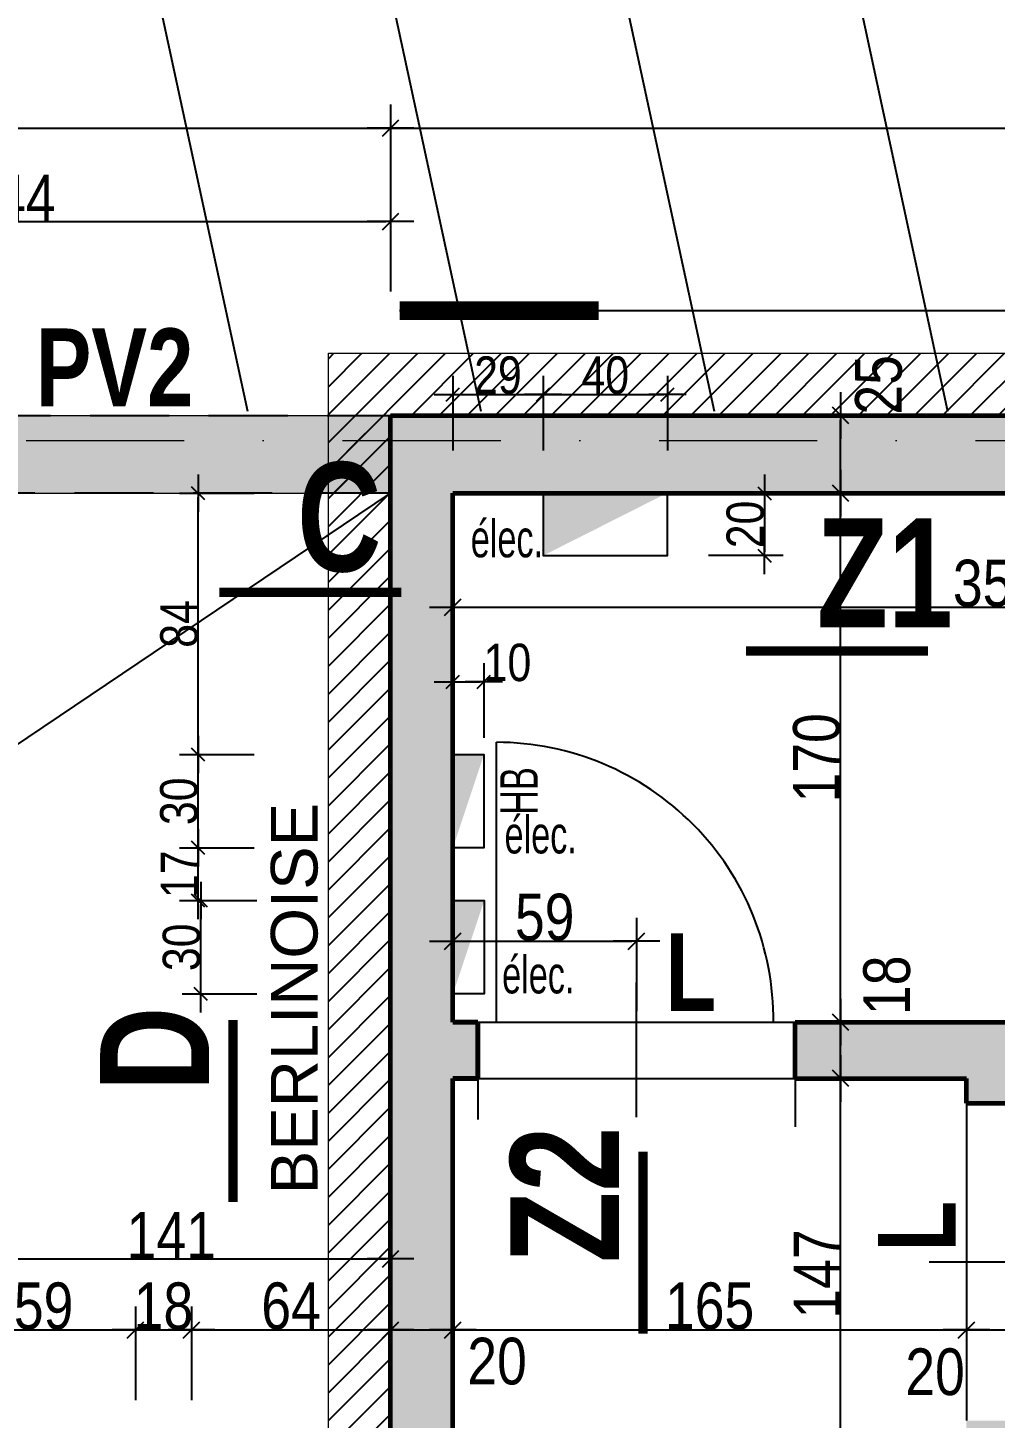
# Model space of a CAD drawing. Header units: millimetres. Extents: x 0 to 26991, y -21919 to -4.
# Drawn here: x 16195.6 to 16506.5, y -18839.2 to -18392.4 of the extents above; entities that cross this region are included whole.
import ezdxf
from ezdxf.enums import TextEntityAlignment as Align

# ---------------------------------------------------------------- set-up
doc = ezdxf.new("R2010")
doc.units = ezdxf.units.MM
doc.linetypes.add('CACHEX2', pattern=[19.05, 12.7, -6.35])
doc.linetypes.add('TIRETPTX2', pattern=[50.8, 25.4, -12.7, 0, -12.7])
for name, color, linetype in [('01_cote_gen', 4, 'Continuous'), ('01_linteaux', 2, 'Continuous'), ('01_murs_sup', 2, 'CACHEX2'), ('01_poch_murs', 253, 'Continuous'), ('01_resv', 32, 'Continuous'), ('01_texte', 230, 'Continuous'), ('AA_COTES', 2, 'Continuous')]:
    doc.layers.add(name, color=color, linetype=linetype)
doc.layers.add('01_murs_coup', color=5, linetype='Continuous', lineweight=60)
doc.layers.add('01_tram_axes', color=2, linetype='TIRETPTX2', lineweight=9)
doc.styles.add('ARIAL NA', font='ARIALN.TTF')
doc.styles.add('impact', font='impact.ttf')
doc.styles.add('MATTE_TXT', font='arial.ttf')
doc.styles.add('STYLE2', font='ARIALN.TTF')
doc.dimstyles.new('JB50', dxfattribs={"dimscale": 0.1, "dimtxt": 150, "dimasz": 15, "dimexe": 0.1, "dimexo": 0.1, "dimgap": 0.09, "dimtad": 1, "dimdec": 1, "dimdsep": 46, "dimtxsty": 'STYLE2', "dimblk1": 'BOND_G', "dimblk2": 'BOND_D', "dimsah": 1, "dimcen": 1.5, "dimdle": 0.01, "dimse1": 1, "dimse2": 1, "dimclrd": 4, "dimclre": 2, "dimclrt": 6, "dimazin": 2, "dimtfac": 2.333333, "dimtdec": 1, "dimtix": 1, "dimtmove": 2, "dimatfit": 3, "dimldrblk": 'BOND_G', "dimfxl": 1, "dimtolj": 1, "dimtzin": 0, "dimarcsym": 0})
doc.dimstyles.new('JB50res', dxfattribs={"dimscale": 0.1, "dimtxt": 120, "dimasz": 12, "dimexe": 0.1, "dimexo": 0.1, "dimgap": 0.09, "dimtad": 1, "dimdec": 1, "dimdsep": 46, "dimtxsty": 'STYLE2', "dimblk1": 'BOND_G', "dimblk2": 'BOND_D', "dimsah": 1, "dimcen": 1.5, "dimdle": 0.01, "dimse1": 1, "dimse2": 1, "dimclrd": 4, "dimclre": 2, "dimclrt": 6, "dimazin": 2, "dimtfac": 2.333333, "dimtdec": 1, "dimtix": 1, "dimtmove": 2, "dimatfit": 3, "dimldrblk": 'BOND_G', "dimfxl": 1, "dimtolj": 1, "dimtzin": 0, "dimarcsym": 0})
pattern_1 = [(45, (-1591.7745, -2590.008), (-4.490128, 4.490128), [])]
pattern_2 = [(135, (-53.299, 4582.9386), (-11.2253202, 9e-16), [7.9375, -7.9375])]

# ---------------------------------------------------------------- blocks, each defined once
blk = doc.blocks.new('BOND_G')
at = {"layer": 'AA_COTES', "color": 0}
for p, q in [((0, -5), (0, 15)), ((5, 0), (-5, 0)), ((1.77, 1.77), (-1.77, -1.77))]:
    blk.add_line(p, q, dxfattribs=at)
blk = doc.blocks.new('BOND_D')
at = {"layer": 'AA_COTES', "color": 0}
for p, q in [((0, 5), (0, -15)), ((5, 0), (-5, 0)), ((-1.77, -1.77), (1.77, 1.77))]:
    blk.add_line(p, q, dxfattribs=at)
blk = doc.blocks.new('*D1491')
at = {"layer": '01_cote_gen', "color": 4, "lineweight": -2, "transparency": 16777216}
for p, q in [((16086.71, -18515.46), (16086.71, -18513.96)), ((16086.71, -18516.96), (16086.71, -18524.96)), ((16086.71, -18526.46), (16086.71, -18527.96))]:
    blk.add_line(p, q, dxfattribs=at)
at = {"layer": 'Defpoints', "color": 0, "transparency": 16777216}
for p in [(16314.26, -18516.96), (16086.71, -18524.96), (16379.13, -18524.96)]:
    blk.add_point(p, dxfattribs=at)
at = {"layer": '01_cote_gen', "color": 4, "lineweight": -2, "transparency": 16777216, "xscale": 1.5, "yscale": 1.5, "zscale": 1.5}
for name, p, rotation in [('BOND_G', (16086.71, -18516.96), 270), ('BOND_D', (16086.71, -18524.96), 90)]:
    blk.add_blockref(name, p, dxfattribs=dict(at, rotation=rotation))
at = {"layer": '01_cote_gen', "color": 6, "transparency": 16777216, "insert": (16079.04, -18520.96), "char_height": 15, "attachment_point": 5, "rotation": 90, "style": 'STYLE2'}
blk.add_mtext('\\A1;8', dxfattribs=at)
blk = doc.blocks.new('*D1615')
at = {"layer": '01_cote_gen', "color": 4, "lineweight": -2, "transparency": 16777216}
blk.add_line((15942.96, -20173.46), (15942.96, -18518.46), dxfattribs=at)
at = {"layer": 'Defpoints', "color": 0, "transparency": 16777216}
for p in [(15942.96, -18516.96), (16474.04, -18516.96), (16371.83, -20174.96)]:
    blk.add_point(p, dxfattribs=at)
at = {"layer": '01_cote_gen', "color": 4, "lineweight": -2, "transparency": 16777216, "xscale": 1.5, "yscale": 1.5, "zscale": 1.5}
for name, p, rotation in [('BOND_D', (15942.96, -18516.96), 90), ('BOND_G', (15942.96, -20174.96), 270)]:
    blk.add_blockref(name, p, dxfattribs=dict(at, rotation=rotation))
at = {"layer": '01_cote_gen', "color": 6, "transparency": 16777216, "insert": (15935.29, -19345.96), "char_height": 15, "attachment_point": 5, "rotation": 90, "style": 'STYLE2'}
blk.add_mtext('\\A1;1658', dxfattribs=at)
blk = doc.blocks.new('*D1616')
at = {"layer": '01_cote_gen', "color": 4, "lineweight": -2, "transparency": 16777216}
blk.add_line((16333.72, -18685.89), (16389.72, -18685.89), dxfattribs=at)
at = {"layer": 'Defpoints', "color": 0, "transparency": 16777216}
for p in [(16391.22, -18685.89), (16332.22, -18693.79), (16391.22, -18699.12)]:
    blk.add_point(p, dxfattribs=at)
at = {"layer": '01_cote_gen', "color": 4, "lineweight": -2, "transparency": 16777216, "xscale": 1.5, "yscale": 1.5, "zscale": 1.5, "rotation": 180}
blk.add_blockref('BOND_G', (16332.22, -18685.89), dxfattribs=at)
at = {"layer": '01_cote_gen', "color": 4, "lineweight": -2, "transparency": 16777216, "xscale": 1.5, "yscale": 1.5, "zscale": 1.5}
blk.add_blockref('BOND_D', (16391.22, -18685.89), dxfattribs=at)
at = {"layer": '01_cote_gen', "color": 6, "transparency": 16777216, "insert": (16361.72, -18678.22), "char_height": 15, "attachment_point": 5, "style": 'STYLE2'}
blk.add_mtext('\\A1;59', dxfattribs=at)
blk = doc.blocks.new('*D1506')
at = {"layer": '01_cote_gen', "color": 4, "lineweight": -2, "transparency": 16777216}
blk.add_line((16333.72, -18810.83), (16495.73, -18810.83), dxfattribs=at)
at = {"layer": 'Defpoints', "color": 0, "transparency": 16777216}
for p in [(16332.22, -18811.67), (16497.23, -18810.83), (16497.23, -18811.67)]:
    blk.add_point(p, dxfattribs=at)
at = {"layer": '01_cote_gen', "color": 4, "lineweight": -2, "transparency": 16777216, "xscale": 1.5, "yscale": 1.5, "zscale": 1.5, "rotation": 180}
blk.add_blockref('BOND_G', (16332.22, -18810.83), dxfattribs=at)
at = {"layer": '01_cote_gen', "color": 4, "lineweight": -2, "transparency": 16777216, "xscale": 1.5, "yscale": 1.5, "zscale": 1.5}
blk.add_blockref('BOND_D', (16497.23, -18810.83), dxfattribs=at)
at = {"layer": '01_cote_gen', "color": 6, "transparency": 16777216, "insert": (16414.72, -18803.17), "char_height": 15, "attachment_point": 5, "style": 'STYLE2'}
blk.add_mtext('\\A1;165', dxfattribs=at)
blk = doc.blocks.new('*D1507')
at = {"layer": '01_cote_gen', "color": 4, "lineweight": -2, "transparency": 16777216}
blk.add_line((16498.73, -18810.83), (16515.73, -18810.83), dxfattribs=at)
at = {"layer": 'Defpoints', "color": 0, "transparency": 16777216}
for p in [(16517.23, -18810.83), (16497.23, -18833.33), (16517.23, -18833.33)]:
    blk.add_point(p, dxfattribs=at)
at = {"layer": '01_cote_gen', "color": 4, "lineweight": -2, "transparency": 16777216, "xscale": 1.5, "yscale": 1.5, "zscale": 1.5, "rotation": 180}
blk.add_blockref('BOND_G', (16497.23, -18810.83), dxfattribs=at)
at = {"layer": '01_cote_gen', "color": 4, "lineweight": -2, "transparency": 16777216, "xscale": 1.5, "yscale": 1.5, "zscale": 1.5}
blk.add_blockref('BOND_D', (16517.23, -18810.83), dxfattribs=at)
at = {"layer": '01_cote_gen', "color": 6, "transparency": 16777216, "insert": (16487.15, -18824.36), "char_height": 15, "attachment_point": 5, "style": 'STYLE2'}
blk.add_mtext('\\A1;20', dxfattribs=at)
blk = doc.blocks.new('*D1512')
at = {"layer": '01_cote_gen', "color": 4, "lineweight": -2, "transparency": 16777216}
blk.add_line((16313.72, -18424.56), (17703.7, -18424.56), dxfattribs=at)
at = {"layer": 'Defpoints', "color": 0, "transparency": 16777216}
for p in [(17705.2, -18424.56), (17705.2, -18467.56), (16312.22, -18477.13)]:
    blk.add_point(p, dxfattribs=at)
at = {"layer": '01_cote_gen', "color": 4, "lineweight": -2, "transparency": 16777216, "xscale": 1.5, "yscale": 1.5, "zscale": 1.5, "rotation": 180}
blk.add_blockref('BOND_G', (16312.22, -18424.56), dxfattribs=at)
at = {"layer": '01_cote_gen', "color": 4, "lineweight": -2, "transparency": 16777216, "xscale": 1.5, "yscale": 1.5, "zscale": 1.5}
blk.add_blockref('BOND_D', (17705.2, -18424.56), dxfattribs=at)
at = {"layer": '01_cote_gen', "color": 6, "transparency": 16777216, "insert": (17008.71, -18416.9), "char_height": 15, "attachment_point": 5, "style": 'STYLE2'}
blk.add_mtext('\\A1;1393', dxfattribs=at)
blk = doc.blocks.new('*D1620')
at = {"layer": '01_cote_gen', "color": 4, "lineweight": -2, "transparency": 16777216}
blk.add_line((16333.72, -18578.57), (16680.72, -18578.57), dxfattribs=at)
at = {"layer": 'Defpoints', "color": 0, "transparency": 16777216}
for p in [(16682.22, -18578.57), (16332.22, -18586.07), (16682.22, -18586.07)]:
    blk.add_point(p, dxfattribs=at)
at = {"layer": '01_cote_gen', "color": 4, "lineweight": -2, "transparency": 16777216, "xscale": 1.5, "yscale": 1.5, "zscale": 1.5, "rotation": 180}
blk.add_blockref('BOND_G', (16332.22, -18578.57), dxfattribs=at)
at = {"layer": '01_cote_gen', "color": 4, "lineweight": -2, "transparency": 16777216, "xscale": 1.5, "yscale": 1.5, "zscale": 1.5}
blk.add_blockref('BOND_D', (16682.22, -18578.57), dxfattribs=at)
at = {"layer": '01_cote_gen', "color": 6, "transparency": 16777216, "insert": (16507.22, -18570.9), "char_height": 15, "attachment_point": 5, "style": 'STYLE2'}
blk.add_mtext('\\A1;350', dxfattribs=at)
blk = doc.blocks.new('*D1540')
at = {"layer": '01_cote_gen', "color": 4, "lineweight": -2, "transparency": 16777216}
blk.add_line((16456.81, -18540.46), (16456.81, -18518.46), dxfattribs=at)
at = {"layer": 'Defpoints', "color": 0, "transparency": 16777216}
for p in [(16456.81, -18516.96), (16475.37, -18516.96), (16475.37, -18541.96)]:
    blk.add_point(p, dxfattribs=at)
at = {"layer": '01_cote_gen', "color": 4, "lineweight": -2, "transparency": 16777216, "xscale": 1.5, "yscale": 1.5, "zscale": 1.5}
for name, p, rotation in [('BOND_D', (16456.81, -18516.96), 90), ('BOND_G', (16456.81, -18541.96), 270)]:
    blk.add_blockref(name, p, dxfattribs=dict(at, rotation=rotation))
at = {"layer": '01_cote_gen', "color": 6, "transparency": 16777216, "insert": (16469.07, -18507.1), "char_height": 15, "attachment_point": 5, "rotation": 90, "style": 'STYLE2'}
blk.add_mtext('\\A1;25', dxfattribs=at)
blk = doc.blocks.new('*D1541')
at = {"layer": '01_cote_gen', "color": 4, "lineweight": -2, "transparency": 16777216}
blk.add_line((16456.81, -18875.42), (16456.81, -18731.46), dxfattribs=at)
at = {"layer": 'Defpoints', "color": 0, "transparency": 16777216}
for p in [(16456.81, -18729.96), (16480.78, -18729.96), (16497.23, -18876.92)]:
    blk.add_point(p, dxfattribs=at)
at = {"layer": '01_cote_gen', "color": 4, "lineweight": -2, "transparency": 16777216, "xscale": 1.5, "yscale": 1.5, "zscale": 1.5}
for name, p, rotation in [('BOND_D', (16456.81, -18729.96), 90), ('BOND_G', (16456.81, -18876.92), 270)]:
    blk.add_blockref(name, p, dxfattribs=dict(at, rotation=rotation))
at = {"layer": '01_cote_gen', "color": 6, "transparency": 16777216, "insert": (16449.27, -18792.85), "char_height": 15, "attachment_point": 5, "rotation": 90, "style": 'STYLE2'}
blk.add_mtext('\\A1;147', dxfattribs=at)
blk = doc.blocks.new('*D1542')
at = {"layer": '01_cote_gen', "color": 4, "lineweight": -2, "transparency": 16777216}
blk.add_line((16456.81, -18728.46), (16456.81, -18713.46), dxfattribs=at)
at = {"layer": 'Defpoints', "color": 0, "transparency": 16777216}
for p in [(16456.81, -18711.96), (16469.72, -18711.96), (16469.72, -18729.96)]:
    blk.add_point(p, dxfattribs=at)
at = {"layer": '01_cote_gen', "color": 4, "lineweight": -2, "transparency": 16777216, "xscale": 1.5, "yscale": 1.5, "zscale": 1.5}
for name, p, rotation in [('BOND_D', (16456.81, -18711.96), 90), ('BOND_G', (16456.81, -18729.96), 270)]:
    blk.add_blockref(name, p, dxfattribs=dict(at, rotation=rotation))
at = {"layer": '01_cote_gen', "color": 6, "transparency": 16777216, "insert": (16471.7, -18700.05), "char_height": 15, "attachment_point": 5, "rotation": 90, "style": 'STYLE2'}
blk.add_mtext('\\A1;18', dxfattribs=at)
blk = doc.blocks.new('*D1476')
at = {"layer": '01_cote_gen', "color": 4, "lineweight": -2, "transparency": 16777216}
blk.add_line((16456.81, -18710.46), (16456.81, -18543.46), dxfattribs=at)
at = {"layer": 'Defpoints', "color": 0, "transparency": 16777216}
for p in [(16456.81, -18541.96), (16463.27, -18541.96), (16463.27, -18711.96)]:
    blk.add_point(p, dxfattribs=at)
at = {"layer": '01_cote_gen', "color": 4, "lineweight": -2, "transparency": 16777216, "xscale": 1.5, "yscale": 1.5, "zscale": 1.5}
for name, p, rotation in [('BOND_D', (16456.81, -18541.96), 90), ('BOND_G', (16456.81, -18711.96), 270)]:
    blk.add_blockref(name, p, dxfattribs=dict(at, rotation=rotation))
at = {"layer": '01_cote_gen', "color": 6, "transparency": 16777216, "insert": (16449.14, -18626.96), "char_height": 15, "attachment_point": 5, "rotation": 90, "style": 'STYLE2'}
blk.add_mtext('\\A1;170', dxfattribs=at)
blk = doc.blocks.new('*D1603')
at = {"layer": '01_cote_gen', "color": 4, "lineweight": -2, "transparency": 16777216}
blk.add_line((16333.42, -18510.17), (16360.01, -18510.17), dxfattribs=at)
at = {"layer": 'Defpoints', "color": 0, "transparency": 16777216}
for p in [(16361.21, -18510.17), (16332.22, -18555.46), (16361.21, -18565.14)]:
    blk.add_point(p, dxfattribs=at)
at = {"layer": '01_cote_gen', "color": 4, "lineweight": -2, "transparency": 16777216, "xscale": 1.2, "yscale": 1.2, "zscale": 1.2, "rotation": 180}
blk.add_blockref('BOND_G', (16332.22, -18510.17), dxfattribs=at)
at = {"layer": '01_cote_gen', "color": 4, "lineweight": -2, "transparency": 16777216, "xscale": 1.2, "yscale": 1.2, "zscale": 1.2}
blk.add_blockref('BOND_D', (16361.21, -18510.17), dxfattribs=at)
at = {"layer": '01_cote_gen', "color": 6, "transparency": 16777216, "insert": (16346.71, -18504.04), "char_height": 12, "attachment_point": 5, "style": 'STYLE2'}
blk.add_mtext('\\A1;29', dxfattribs=at)
blk = doc.blocks.new('*D1604')
at = {"layer": '01_cote_gen', "color": 4, "lineweight": -2, "transparency": 16777216}
blk.add_line((16362.41, -18510.17), (16399.98, -18510.17), dxfattribs=at)
at = {"layer": 'Defpoints', "color": 0, "transparency": 16777216}
for p in [(16401.18, -18510.17), (16361.21, -18516.17), (16401.18, -18571.16)]:
    blk.add_point(p, dxfattribs=at)
at = {"layer": '01_cote_gen', "color": 4, "lineweight": -2, "transparency": 16777216, "xscale": 1.2, "yscale": 1.2, "zscale": 1.2, "rotation": 180}
blk.add_blockref('BOND_G', (16361.21, -18510.17), dxfattribs=at)
at = {"layer": '01_cote_gen', "color": 4, "lineweight": -2, "transparency": 16777216, "xscale": 1.2, "yscale": 1.2, "zscale": 1.2}
blk.add_blockref('BOND_D', (16401.18, -18510.17), dxfattribs=at)
at = {"layer": '01_cote_gen', "color": 6, "transparency": 16777216, "insert": (16381.19, -18504.04), "char_height": 12, "attachment_point": 5, "style": 'STYLE2'}
blk.add_mtext('\\A1;40', dxfattribs=at)
blk = doc.blocks.new('*D1605')
at = {"layer": '01_cote_gen', "color": 4, "lineweight": -2, "transparency": 16777216}
blk.add_line((16432.37, -18543.16), (16432.37, -18560.78), dxfattribs=at)
at = {"layer": 'Defpoints', "color": 0, "transparency": 16777216}
for p in [(16408.19, -18541.96), (16401.18, -18561.98), (16432.37, -18561.98)]:
    blk.add_point(p, dxfattribs=at)
at = {"layer": '01_cote_gen', "color": 4, "lineweight": -2, "transparency": 16777216, "xscale": 1.2, "yscale": 1.2, "zscale": 1.2}
for name, p, rotation in [('BOND_G', (16432.37, -18541.96), 90), ('BOND_D', (16432.37, -18561.98), 270)]:
    blk.add_blockref(name, p, dxfattribs=dict(at, rotation=rotation))
at = {"layer": '01_cote_gen', "color": 6, "transparency": 16777216, "insert": (16426.23, -18551.97), "char_height": 12, "attachment_point": 5, "rotation": 90, "style": 'STYLE2'}
blk.add_mtext('\\A1;20', dxfattribs=at)
blk = doc.blocks.new('*D1606')
at = {"layer": '01_cote_gen', "color": 4, "lineweight": -2, "transparency": 16777216}
blk.add_line((16251.21, -18701.65), (16251.21, -18674.06), dxfattribs=at)
at = {"layer": 'Defpoints', "color": 0, "transparency": 16777216}
for p in [(16251.21, -18672.86), (16342.29, -18672.86), (16342.29, -18702.85)]:
    blk.add_point(p, dxfattribs=at)
at = {"layer": '01_cote_gen', "color": 4, "lineweight": -2, "transparency": 16777216, "xscale": 1.2, "yscale": 1.2, "zscale": 1.2}
for name, p, rotation in [('BOND_D', (16251.21, -18672.86), 90), ('BOND_G', (16251.21, -18702.85), 270)]:
    blk.add_blockref(name, p, dxfattribs=dict(at, rotation=rotation))
at = {"layer": '01_cote_gen', "color": 6, "transparency": 16777216, "insert": (16245.07, -18687.85), "char_height": 12, "attachment_point": 5, "rotation": 90, "style": 'STYLE2'}
blk.add_mtext('\\A1;30', dxfattribs=at)
blk = doc.blocks.new('*D1607')
at = {"layer": '01_cote_gen', "color": 4, "lineweight": -2, "transparency": 16777216}
blk.add_line((16250.41, -18671.66), (16250.41, -18657.11), dxfattribs=at)
at = {"layer": 'Defpoints', "color": 0, "transparency": 16777216}
for p in [(16250.41, -18655.91), (16342.19, -18655.91), (16268.41, -18672.86)]:
    blk.add_point(p, dxfattribs=at)
at = {"layer": '01_cote_gen', "color": 4, "lineweight": -2, "transparency": 16777216, "xscale": 1.2, "yscale": 1.2, "zscale": 1.2}
for name, p, rotation in [('BOND_D', (16250.41, -18655.91), 90), ('BOND_G', (16250.41, -18672.86), 270)]:
    blk.add_blockref(name, p, dxfattribs=dict(at, rotation=rotation))
at = {"layer": '01_cote_gen', "color": 6, "transparency": 16777216, "insert": (16244.38, -18664.39), "char_height": 12, "attachment_point": 5, "rotation": 90, "style": 'STYLE2'}
blk.add_mtext('\\A1;17', dxfattribs=at)
blk = doc.blocks.new('*D1608')
at = {"layer": '01_cote_gen', "color": 4, "lineweight": -2, "transparency": 16777216}
blk.add_line((16250.36, -18654.71), (16250.36, -18627.13), dxfattribs=at)
at = {"layer": 'Defpoints', "color": 0, "transparency": 16777216}
for p in [(16250.36, -18625.93), (16337.26, -18625.93), (16337.21, -18655.91)]:
    blk.add_point(p, dxfattribs=at)
at = {"layer": '01_cote_gen', "color": 4, "lineweight": -2, "transparency": 16777216, "xscale": 1.2, "yscale": 1.2, "zscale": 1.2}
for name, p, rotation in [('BOND_D', (16250.36, -18625.93), 90), ('BOND_G', (16250.36, -18655.91), 270)]:
    blk.add_blockref(name, p, dxfattribs=dict(at, rotation=rotation))
at = {"layer": '01_cote_gen', "color": 6, "transparency": 16777216, "insert": (16244.23, -18640.92), "char_height": 12, "attachment_point": 5, "rotation": 90, "style": 'STYLE2'}
blk.add_mtext('\\A1;30', dxfattribs=at)
blk = doc.blocks.new('*D1609')
at = {"layer": '01_cote_gen', "color": 4, "lineweight": -2, "transparency": 16777216}
blk.add_line((16250.41, -18624.73), (16250.41, -18543.16), dxfattribs=at)
at = {"layer": 'Defpoints', "color": 0, "transparency": 16777216}
for p in [(16250.41, -18541.96), (16331.43, -18541.96), (16337.26, -18625.93)]:
    blk.add_point(p, dxfattribs=at)
at = {"layer": '01_cote_gen', "color": 4, "lineweight": -2, "transparency": 16777216, "xscale": 1.2, "yscale": 1.2, "zscale": 1.2}
for name, p, rotation in [('BOND_D', (16250.41, -18541.96), 90), ('BOND_G', (16250.41, -18625.93), 270)]:
    blk.add_blockref(name, p, dxfattribs=dict(at, rotation=rotation))
at = {"layer": '01_cote_gen', "color": 6, "transparency": 16777216, "insert": (16244.28, -18583.94), "char_height": 12, "attachment_point": 5, "rotation": 90, "style": 'STYLE2'}
blk.add_mtext('\\A1;84', dxfattribs=at)
blk = doc.blocks.new('*D1813')
at = {"layer": '01_cote_gen', "color": 4, "lineweight": -2, "ltscale": 3, "transparency": 16777216}
blk.add_line((16172.72, -18787.94), (16310.72, -18787.94), dxfattribs=at)
at = {"layer": 'Defpoints', "color": 0, "ltscale": 3, "transparency": 16777216}
for p in [(16312.22, -18787.94), (16171.22, -18810.44), (16312.22, -18810.41)]:
    blk.add_point(p, dxfattribs=at)
at = {"layer": '01_cote_gen', "color": 4, "lineweight": -2, "ltscale": 3, "transparency": 16777216, "xscale": 1.5, "yscale": 1.5, "zscale": 1.5, "rotation": 180}
blk.add_blockref('BOND_G', (16171.22, -18787.94), dxfattribs=at)
at = {"layer": '01_cote_gen', "color": 4, "lineweight": -2, "ltscale": 3, "transparency": 16777216, "xscale": 1.5, "yscale": 1.5, "zscale": 1.5}
blk.add_blockref('BOND_D', (16312.22, -18787.94), dxfattribs=at)
at = {"layer": '01_cote_gen', "color": 6, "ltscale": 3, "transparency": 16777216, "insert": (16241.72, -18780.4), "char_height": 15, "attachment_point": 5, "style": 'STYLE2'}
blk.add_mtext('\\A1;141', dxfattribs=at)
blk = doc.blocks.new('*D1814')
at = {"layer": '01_cote_gen', "color": 4, "lineweight": -2, "transparency": 16777216}
blk.add_line((16029.71, -18424.56), (16310.72, -18424.56), dxfattribs=at)
at = {"layer": 'Defpoints', "color": 0, "transparency": 16777216}
for p in [(16028.21, -18418.89), (16312.22, -18424.56), (16312.22, -18432.06)]:
    blk.add_point(p, dxfattribs=at)
at = {"layer": '01_cote_gen', "color": 4, "lineweight": -2, "transparency": 16777216, "xscale": 1.5, "yscale": 1.5, "zscale": 1.5, "rotation": 180}
blk.add_blockref('BOND_G', (16028.21, -18424.56), dxfattribs=at)
at = {"layer": '01_cote_gen', "color": 4, "lineweight": -2, "transparency": 16777216, "xscale": 1.5, "yscale": 1.5, "zscale": 1.5}
blk.add_blockref('BOND_D', (16312.22, -18424.56), dxfattribs=at)
at = {"layer": '01_cote_gen', "color": 6, "transparency": 16777216, "insert": (16170.21, -18416.9), "char_height": 15, "attachment_point": 5, "style": 'STYLE2'}
blk.add_mtext('\\A1;284', dxfattribs=at)
blk = doc.blocks.new('*D3072')
at = {"layer": '01_cote_gen', "color": 4, "lineweight": -2, "ltscale": 0.1, "transparency": 16777216}
blk.add_line((16172.72, -18810.83), (16228.72, -18810.83), dxfattribs=at)
at = {"layer": 'Defpoints', "color": 0, "ltscale": 0.1, "transparency": 16777216}
for p in [(16230.22, -18810.83), (16171.22, -18844.03), (16230.22, -18894.03)]:
    blk.add_point(p, dxfattribs=at)
at = {"layer": '01_cote_gen', "color": 4, "lineweight": -2, "ltscale": 0.1, "transparency": 16777216, "xscale": 1.5, "yscale": 1.5, "zscale": 1.5, "rotation": 180}
blk.add_blockref('BOND_G', (16171.22, -18810.83), dxfattribs=at)
at = {"layer": '01_cote_gen', "color": 4, "lineweight": -2, "ltscale": 0.1, "transparency": 16777216, "xscale": 1.5, "yscale": 1.5, "zscale": 1.5}
blk.add_blockref('BOND_D', (16230.22, -18810.83), dxfattribs=at)
at = {"layer": '01_cote_gen', "color": 6, "ltscale": 0.1, "transparency": 16777216, "insert": (16200.72, -18803.17), "char_height": 15, "attachment_point": 5, "style": 'STYLE2'}
blk.add_mtext('\\A1;59', dxfattribs=at)
blk = doc.blocks.new('*D3073')
at = {"layer": '01_cote_gen', "color": 4, "lineweight": -2, "ltscale": 0.1, "transparency": 16777216}
blk.add_line((16231.72, -18810.83), (16246.72, -18810.83), dxfattribs=at)
at = {"layer": 'Defpoints', "color": 0, "ltscale": 0.1, "transparency": 16777216}
for p in [(16248.22, -18810.83), (16230.22, -18894.03), (16248.22, -18894.03)]:
    blk.add_point(p, dxfattribs=at)
at = {"layer": '01_cote_gen', "color": 4, "lineweight": -2, "ltscale": 0.1, "transparency": 16777216, "xscale": 1.5, "yscale": 1.5, "zscale": 1.5, "rotation": 180}
blk.add_blockref('BOND_G', (16230.22, -18810.83), dxfattribs=at)
at = {"layer": '01_cote_gen', "color": 4, "lineweight": -2, "ltscale": 0.1, "transparency": 16777216, "xscale": 1.5, "yscale": 1.5, "zscale": 1.5}
blk.add_blockref('BOND_D', (16248.22, -18810.83), dxfattribs=at)
at = {"layer": '01_cote_gen', "color": 6, "ltscale": 0.1, "transparency": 16777216, "insert": (16239.22, -18803.17), "char_height": 15, "attachment_point": 5, "style": 'STYLE2'}
blk.add_mtext('\\A1;18', dxfattribs=at)
blk = doc.blocks.new('*D3074')
at = {"layer": '01_cote_gen', "color": 4, "lineweight": -2, "ltscale": 0.1, "transparency": 16777216}
blk.add_line((16249.72, -18810.83), (16310.72, -18810.83), dxfattribs=at)
at = {"layer": 'Defpoints', "color": 0, "ltscale": 0.1, "transparency": 16777216}
for p in [(16312.22, -18810.83), (16248.22, -18825.35), (16312.22, -18825.35)]:
    blk.add_point(p, dxfattribs=at)
at = {"layer": '01_cote_gen', "color": 4, "lineweight": -2, "ltscale": 0.1, "transparency": 16777216, "xscale": 1.5, "yscale": 1.5, "zscale": 1.5, "rotation": 180}
blk.add_blockref('BOND_G', (16248.22, -18810.83), dxfattribs=at)
at = {"layer": '01_cote_gen', "color": 4, "lineweight": -2, "ltscale": 0.1, "transparency": 16777216, "xscale": 1.5, "yscale": 1.5, "zscale": 1.5}
blk.add_blockref('BOND_D', (16312.22, -18810.83), dxfattribs=at)
at = {"layer": '01_cote_gen', "color": 6, "ltscale": 0.1, "transparency": 16777216, "insert": (16280.22, -18803.17), "char_height": 15, "attachment_point": 5, "style": 'STYLE2'}
blk.add_mtext('\\A1;64', dxfattribs=at)
blk = doc.blocks.new('*D3075')
at = {"layer": '01_cote_gen', "color": 4, "lineweight": -2, "ltscale": 0.1, "transparency": 16777216}
blk.add_line((16313.72, -18810.83), (16330.72, -18810.83), dxfattribs=at)
at = {"layer": 'Defpoints', "color": 0, "ltscale": 0.1, "transparency": 16777216}
for p in [(16332.22, -18810.83), (16312.22, -18827.14), (16332.22, -18827.14)]:
    blk.add_point(p, dxfattribs=at)
at = {"layer": '01_cote_gen', "color": 4, "lineweight": -2, "ltscale": 0.1, "transparency": 16777216, "xscale": 1.5, "yscale": 1.5, "zscale": 1.5, "rotation": 180}
blk.add_blockref('BOND_G', (16312.22, -18810.83), dxfattribs=at)
at = {"layer": '01_cote_gen', "color": 4, "lineweight": -2, "ltscale": 0.1, "transparency": 16777216, "xscale": 1.5, "yscale": 1.5, "zscale": 1.5}
blk.add_blockref('BOND_D', (16332.22, -18810.83), dxfattribs=at)
at = {"layer": '01_cote_gen', "color": 6, "ltscale": 0.1, "transparency": 16777216, "insert": (16346.42, -18820.93), "char_height": 15, "attachment_point": 5, "style": 'STYLE2'}
blk.add_mtext('\\A1;20', dxfattribs=at)
blk = doc.blocks.new('*D3123')
at = {"layer": '01_cote_gen', "color": 4, "lineweight": -2, "transparency": 16777216}
blk.add_line((16333.42, -18602.51), (16340.99, -18602.51), dxfattribs=at)
at = {"layer": 'Defpoints', "color": 0, "transparency": 16777216}
for p in [(16342.19, -18602.51), (16332.22, -18626.96), (16342.19, -18626.96)]:
    blk.add_point(p, dxfattribs=at)
at = {"layer": '01_cote_gen', "color": 4, "lineweight": -2, "transparency": 16777216, "xscale": 1.2, "yscale": 1.2, "zscale": 1.2, "rotation": 180}
blk.add_blockref('BOND_G', (16332.22, -18602.51), dxfattribs=at)
at = {"layer": '01_cote_gen', "color": 4, "lineweight": -2, "transparency": 16777216, "xscale": 1.2, "yscale": 1.2, "zscale": 1.2}
blk.add_blockref('BOND_D', (16342.19, -18602.51), dxfattribs=at)
at = {"layer": '01_cote_gen', "color": 6, "transparency": 16777216, "insert": (16349.77, -18596.38), "char_height": 12, "attachment_point": 5, "style": 'STYLE2'}
blk.add_mtext('\\A1;10', dxfattribs=at)
blk = doc.blocks.new('*D3138')
at = {"layer": '01_cote_gen', "color": 4, "lineweight": -2, "transparency": 16777216}
blk.add_line((16069.71, -18454.63), (16310.72, -18454.63), dxfattribs=at)
at = {"layer": 'Defpoints', "color": 0, "transparency": 16777216}
for p in [(16312.22, -18454.63), (16068.21, -18467.49), (16312.22, -18524.96)]:
    blk.add_point(p, dxfattribs=at)
at = {"layer": '01_cote_gen', "color": 4, "lineweight": -2, "transparency": 16777216, "xscale": 1.5, "yscale": 1.5, "zscale": 1.5, "rotation": 180}
blk.add_blockref('BOND_G', (16068.21, -18454.63), dxfattribs=at)
at = {"layer": '01_cote_gen', "color": 4, "lineweight": -2, "transparency": 16777216, "xscale": 1.5, "yscale": 1.5, "zscale": 1.5}
blk.add_blockref('BOND_D', (16312.22, -18454.63), dxfattribs=at)
at = {"layer": '01_cote_gen', "color": 6, "transparency": 16777216, "insert": (16190.21, -18447.09), "char_height": 15, "attachment_point": 5, "style": 'STYLE2'}
blk.add_mtext('\\A1;244', dxfattribs=at)

msp = doc.modelspace()

# ---------------------------------------------------------------- hatches: boundary and pattern name
at = {"layer": '01_murs_sup'}
h = msp.add_hatch(dxfattribs=at)
h.set_pattern_fill('DASH', color=256, scale=2.5, angle=135)
h.set_pattern_definition(pattern_2)
h.paths.add_polyline_path([(16702.22, -17921.97), (16121.62, -17921.97, 0.308656), (14990.88, -18752.71), (14784.2, -19435.8, 0.881593), (16413.22, -20219.3), (16413.22, -20305), (16517.22, -20305), (16517.22, -20174.96), (17705.22, -20174.96), (17705.22, -19646.96), (17685.22, -19646.96), (17685.22, -20149.96), (17128.22, -20149.96), (17128.22, -19646.96), (17108.22, -19646.96), (17108.22, -20149.96), (16517.22, -20149.96), (16517.22, -19646.98), (16497.22, -19646.98), (16497.22, -20149.96), (16413.22, -20149.96), (16413.22, -20181.42, -0.897731), (14803.26, -19441.87), (15009.9, -18758.93, -0.308479), (16121.97, -17941.97), (16702.22, -17941.97)])
h.paths.add_polyline_path([(16497.22, -20175), (16497.22, -20285), (16433.22, -20285), (16433.22, -20175)], flags=16)
h = msp.add_hatch(dxfattribs=at)
h.set_pattern_fill('DASH', color=256, scale=2.5, angle=135)
h.set_pattern_definition(pattern_2)
h.paths.add_polyline_path([(18906.12, -18516.96), (17707.22, -18516.96), (17707.22, -19046.96), (17727.22, -19046.96), (17727.22, -18541.96), (18284.22, -18541.96), (18284.22, -19046.96), (18304.22, -19046.96), (18304.22, -18541.96), (18564.22, -18541.96), (18564.22, -19046.96), (18584.22, -19046.96), (18584.22, -18541.96), (18906.12, -18541.96)])
h.paths.add_polyline_path([(19130.22, -18516.96), (18996.12, -18516.96), (18996.12, -18541.96), (19110.22, -18541.96), (19110.22, -20149.96), (18849.22, -20149.96), (18849.22, -19596.96), (18687.42, -19596.96), (18687.42, -19616.96), (18692.22, -19616.96), (18692.22, -20149.96), (18685.22, -20149.96), (18685.22, -20174.96), (18693.22, -20174.96), (18693.22, -20308.94), (18709.22, -20308.94), (18709.22, -20174.96), (18720.22, -20174.96), (18720.22, -20149.96), (18709.22, -20149.96), (18709.22, -19616.96), (18830.22, -19616.96), (18830.22, -20149.96), (18826.91, -20149.96), (18826.91, -20174.96), (18829.22, -20174.96), (18829.22, -20308.94), (18845.22, -20308.94), (18845.22, -20174.96), (19130.22, -20174.96)])
h.paths.add_polyline_path([(18572.22, -19616.96), (18584.22, -19616.96), (18584.22, -19596.96), (18554.22, -19596.96), (18554.22, -20149.96), (18304.22, -20149.96), (18304.22, -19646.96), (18284.22, -19646.96), (18284.22, -20149.96), (17727.22, -20149.96), (17727.22, -19646.96), (17707.22, -19646.96), (17707.22, -20174.96), (18577.22, -20174.96), (18577.22, -20149.96), (18572.22, -20149.96)])
h.paths.add_polyline_path([(17705.22, -18516.96), (16025.15, -18516.96), (15671.42, -18827.7), (15652.33, -18816.44), (15626.93, -18859.51), (15670, -18884.91), (15695.4, -18841.84), (15689.55, -18838.39), (16026.78, -18541.96), (16312.22, -18541.96), (16312.22, -19095.92), (16572.22, -19095.92), (16572.22, -19077.92), (16517.22, -19077.92), (16517.23, -18839.96), (16497.23, -18839.96), (16497.22, -19077.92), (16332.22, -19077.92), (16332.22, -18729.96), (16340.22, -18729.96), (16340.22, -18711.96), (16332.22, -18711.96), (16332.22, -18541.96), (16682.22, -18541.96), (16682.22, -18711.96), (16442.22, -18711.96), (16442.22, -18729.96), (16497.23, -18729.96), (16497.23, -18737.96), (16517.23, -18737.96), (16517.23, -18729.96), (16682.22, -18729.96), (16682.22, -19077.92), (16674.22, -19077.92), (16674.22, -19095.92), (16700.22, -19095.92), (16700.22, -18541.96), (17108.22, -18541.96), (17108.22, -19046.96), (17128.22, -19046.96), (17128.22, -18541.96), (17685.22, -18541.96), (17685.22, -19046.96), (17705.22, -19046.96)])
at = {"layer": '01_poch_murs'}
h = msp.add_hatch(dxfattribs=at)
h.set_pattern_fill('ANSI31', color=256, scale=2)
h.set_pattern_definition(pattern_1)
h.paths.add_polyline_path([(16788.4, -18496.96), (16735.31, -18496.96), (16735.31, -18516.96), (16788.4, -18516.96)])
h.paths.add_polyline_path([(16735.31, -18496.96), (16509.17, -18496.96), (16509.17, -18516.96), (16735.31, -18516.96)])
h.paths.add_polyline_path([(16509.17, -18496.96), (16292.22, -18496.96), (16292.22, -18516.96), (16509.17, -18516.96)])
h.paths.add_polyline_path([(16312.22, -18541.96), (16292.22, -18541.96), (16292.22, -18555.42)])
h.paths.add_polyline_path([(16312.22, -18522.67), (16292.22, -18522.67), (16292.22, -18541.96), (16312.22, -18541.96)])
h.paths.add_polyline_path([(16312.22, -18516.96), (16292.22, -18516.96), (16292.22, -18522.67), (16312.22, -18522.67)])
h = msp.add_hatch(color=256, dxfattribs=at)
h.dxf.hatch_style = 1
h.paths.add_polyline_path([(16292.22, -18516.96), (16056.66, -18516.96, -0.102355), (16059.21, -18529.26, -0.105919), (16056.48, -18541.96), (16292.22, -18541.96)])
h.paths.add_polyline_path([(16312.22, -18516.96), (16292.22, -18516.96), (16292.22, -18541.96), (16312.22, -18541.96)])
h.paths.add_polyline_path([(16059.21, -18529.26, 0.102355), (16056.66, -18516.96), (16024.93, -18516.96), (15999, -18539.66, 0.166143), (16011.48, -18555.36), (16026.78, -18541.96), (16056.48, -18541.96, 0.105919)])
h.paths.add_polyline_path([(16011.48, -18555.36, -0.166143), (15999, -18539.66), (15662.46, -18834.41), (15653.93, -18834.41, -0.281914), (15677.25, -18856.87), (15677.25, -18848.02)])
h.paths.add_polyline_path([(15640.58, -18834.41), (15617.25, -18834.41), (15617.25, -18856.87, -0.281914)], flags=17)
h.paths.add_polyline_path([(15677.25, -18872.49, -0.262952), (15656.05, -18894.41), (15677.25, -18894.41)], flags=17)
h.paths.add_polyline_path([(15617.25, -18872.49), (15617.25, -18894.41), (15638.46, -18894.41, -0.262952)], flags=17)
h.paths.add_polyline_path([(15677.25, -18856.87, 0.281914), (15653.93, -18834.41), (15640.58, -18834.41, 0.281914), (15617.25, -18856.87), (15617.25, -18872.49, 0.262952), (15638.46, -18894.41), (15656.05, -18894.41, 0.262952), (15677.25, -18872.49)])
h = msp.add_hatch(color=256, dxfattribs=at)
h.dxf.hatch_style = 1
h.paths.add_polyline_path([(16508.22, -19134.96), (16517.23, -19134.96), (16517.23, -19095.92), (16508.22, -19095.92)])
h.paths.add_polyline_path([(16497.23, -19095.92), (16508.22, -19095.92), (16508.22, -19134.96), (16497.23, -19134.96)])
h.paths.add_polyline_path([(16517.22, -19215.92), (16508.22, -19215.92), (16508.22, -19134.96), (16517.23, -19134.96)])
h.paths.add_polyline_path([(16497.23, -19134.96), (16508.22, -19134.96), (16508.22, -19215.92), (16497.22, -19215.92)])
h.paths.add_polyline_path([(16340.22, -18711.96), (16340.22, -18729.96), (16332.22, -18729.96), (16332.22, -19077.92), (16497.23, -19077.92), (16497.23, -18839.96), (16517.23, -18839.96), (16517.23, -19077.92), (16572.22, -19077.92), (16572.22, -19095.92), (16517.23, -19095.92), (16517.22, -19646.94), (16497.22, -19646.94), (16497.22, -19095.96), (16312.22, -19095.92), (16312.22, -18516.96), (17705.2, -18516.96), (17705.2, -18966.96), (17685.2, -18966.96), (17685.2, -18541.96), (17128.22, -18541.96), (17128.22, -18967.2), (17108.15, -18966.96), (17108.15, -18541.96), (16700.22, -18541.96), (16700.22, -18966.96), (16682.22, -18966.96), (16682.22, -18729.96), (16517.23, -18729.96), (16517.23, -18737.96), (16497.23, -18737.96), (16497.23, -18729.96), (16442.22, -18729.96), (16442.22, -18711.96), (16682.22, -18711.96), (16682.22, -18541.96), (16332.22, -18541.96), (16332.22, -18711.96)])
h = msp.add_hatch(dxfattribs=at)
h.set_pattern_fill('ANSI31', color=256, scale=2)
h.set_pattern_definition(pattern_1)
h.paths.add_polyline_path([(16312.22, -18522.67), (16292.22, -18522.67), (16292.22, -18541.96), (16312.22, -18541.96)])
h = msp.add_hatch(dxfattribs=at)
h.set_pattern_fill('ANSI31', color=256, scale=2)
h.set_pattern_definition(pattern_1)
h.paths.add_polyline_path([(16312.22, -18541.96), (16292.22, -18555.42), (16292.22, -18879.96), (16312.22, -18879.96)])
h.paths.add_polyline_path([(16312.22, -18899.96), (16292.22, -18899.96), (16292.22, -19055.96), (16312.22, -19055.96)])

# ---------------------------------------------------------------- linework, layer by layer
at = {"layer": '01_linteaux'}
for p, q in [((16346.22, -18711.96), (16346.22, -18621.96)), ((16391.22, -18742.47), (16391.22, -18699.12)), ((16340.22, -18711.96), (16442.22, -18711.96)), ((16340.22, -18729.96), (16442.22, -18729.96)), ((16497.23, -18737.96), (16497.23, -18839.96)), ((16485.23, -18788.96), (16528.58, -18788.96))]:
    msp.add_line(p, q, dxfattribs=at)
msp.add_arc((16346.07, -18711.11), 89.15, 359.4509, 89.9054, dxfattribs=at)
at = {"layer": '01_murs_coup', "linetype": 'Continuous', "lineweight": 5}
for p, q in [((16292.22, -19115.92), (16292.22, -18496.96)), ((16292.22, -18496.96), (16788.4, -18496.96)), ((16024.93, -18516.96), (16788.4, -18516.96)), ((16026.78, -18541.96), (16312.22, -18541.96)), ((16312.22, -18879.96), (16312.22, -18541.96)), ((16312.22, -18879.96), (16312.22, -18541.96))]:
    msp.add_line(p, q, dxfattribs=at)
at = {"layer": '01_murs_coup'}
for p, q in [((16312.22, -18516.96), (17705.2, -18516.96)), ((16312.22, -19095.92), (16312.22, -18516.96)), ((16312.22, -19095.92), (16312.22, -18516.96)), ((16312.22, -18516.96), (17705.2, -18516.96)), ((16332.22, -18541.96), (16682.22, -18541.96)), ((16332.22, -18711.96), (16332.22, -18541.96)), ((16332.22, -18541.96), (16682.22, -18541.96)), ((16340.22, -18711.96), (16332.22, -18711.96)), ((16340.22, -18711.96), (16332.22, -18711.96)), ((16332.22, -18711.96), (16340.22, -18711.96)), ((16332.22, -18711.96), (16340.22, -18711.96)), ((16332.22, -18711.96), (16340.22, -18711.96)), ((16340.22, -18729.96), (16340.22, -18711.96)), ((16340.22, -18729.96), (16340.22, -18711.96)), ((16340.22, -18729.96), (16340.22, -18711.96)), ((16340.22, -18711.96), (16340.22, -18729.96)), ((16442.22, -18711.96), (16682.22, -18711.96)), ((16442.22, -18711.96), (16682.22, -18711.96)), ((16442.22, -18729.96), (16442.22, -18711.96)), ((16442.22, -18711.96), (16682.22, -18711.96)), ((16442.22, -18711.96), (16682.22, -18711.96)), ((16442.22, -18729.96), (16442.22, -18711.96)), ((16332.22, -18729.96), (16340.22, -18729.96)), ((16332.22, -18729.96), (16340.22, -18729.96)), ((16332.22, -18729.96), (16340.22, -18729.96)), ((16332.22, -18729.96), (16340.22, -18729.96)), ((16332.22, -19077.92), (16332.22, -18729.96)), ((16340.22, -18729.96), (16332.22, -18729.96)), ((16442.22, -18729.96), (16497.23, -18729.96)), ((16442.22, -18729.96), (16497.23, -18729.96)), ((16497.23, -18737.96), (16497.23, -18729.96)), ((16497.23, -18737.96), (16497.23, -18729.96)), ((16497.23, -18737.96), (16517.23, -18737.96)), ((16497.23, -18737.96), (16517.23, -18737.96))]:
    msp.add_line(p, q, dxfattribs=at)
at = {"layer": '01_murs_sup', "ltscale": 2}
for p, q in [((16025.15, -18516.96), (17705.22, -18516.96)), ((16312.22, -18541.96), (16026.78, -18541.96)), ((16312.22, -19095.92), (16312.22, -18541.96)), ((16682.22, -18541.96), (16332.22, -18541.96)), ((16332.22, -18541.96), (16332.22, -18711.96)), ((16340.22, -18711.96), (16332.22, -18711.96)), ((16340.22, -18729.96), (16340.22, -18711.96)), ((16340.22, -18729.96), (16340.22, -18711.96)), ((16340.22, -18729.96), (16340.22, -18711.96)), ((16442.22, -18711.96), (16442.22, -18729.96)), ((16442.22, -18711.96), (16682.22, -18711.96)), ((16442.22, -18711.96), (16442.22, -18729.96)), ((16442.22, -18729.96), (16442.22, -18711.96)), ((16332.22, -18729.96), (16332.22, -19077.92)), ((16340.22, -18729.96), (16332.22, -18729.96)), ((16442.22, -18729.96), (16497.23, -18729.96)), ((16497.23, -18729.96), (16442.22, -18729.96)), ((16497.23, -18737.96), (16497.23, -18729.96)), ((16497.23, -18737.96), (16497.23, -18729.96)), ((16497.23, -18737.96), (16517.23, -18737.96)), ((16497.23, -18737.96), (16517.23, -18737.96)), ((16497.23, -18737.96), (16517.23, -18737.96))]:
    msp.add_line(p, q, dxfattribs=at)
at = {"layer": '01_poch_murs', "ltscale": 3}
for p, q in [((16266.31, -18515.67), (16210.65, -18257.67)), ((16341.31, -18515.67), (16285.65, -18257.67)), ((16416.31, -18515.67), (16360.65, -18257.67)), ((16491.31, -18515.67), (16435.65, -18257.67))]:
    msp.add_line(p, q, dxfattribs=at)
at = {"layer": '01_poch_murs', "ltscale": 0.1}
for p, q in [((16340.22, -18729.96), (16340.22, -18743.15)), ((16442.22, -18729.96), (16442.22, -18745.52))]:
    msp.add_line(p, q, dxfattribs=at)
at = {"layer": '01_resv', "lineweight": 25}
for points in [[(16401.18, -18541.96), (16361.2, -18541.96), (16361.2, -18561.98), (16401.18, -18561.98)], [(16332.22, -18625.93), (16342.19, -18625.93), (16342.19, -18655.91), (16332.22, -18655.91)], [(16332.22, -18672.86), (16342.29, -18672.86), (16342.29, -18702.85), (16332.22, -18702.85)]]:
    msp.add_lwpolyline(points, close=True, dxfattribs=at)
at = {"layer": '01_resv'}
msp.add_solid([(16361.2, -18561.98), (16361.21, -18541.96), (16400.91, -18541.96)], dxfattribs=at)
at = {"layer": '01_resv', "lineweight": 25}
for points in [[(16332.22, -18655.91), (16332.22, -18625.93), (16342.19, -18625.93)], [(16332.22, -18702.85), (16332.22, -18672.94), (16342.29, -18672.86)]]:
    msp.add_solid(points, dxfattribs=at)
at = {"layer": '01_texte'}
for p, q in [((16740.22, -18483.3), (16315.1, -18483.3)), ((15434.62, -19132.67), (16312.22, -18541.96))]:
    msp.add_line(p, q, dxfattribs=at)
for points, const_width in [([(16379.11, -18483.3), (16315.1, -18483.3)], 6), ([(16379.11, -18483.3), (16324.22, -18483.3)], 3), ([(16315.63, -18573.76), (16257.13, -18573.76)], 3), ([(16484.91, -18592.68), (16426.41, -18592.68)], 3), ([(16261.53, -18711.23), (16261.53, -18769.73)], 3), ([(16393.29, -18753.5), (16393.29, -18812)], 3)]:
    msp.add_lwpolyline(points, dxfattribs=dict(at, const_width=const_width))
at = {"layer": '01_tram_axes', "color": 253, "ltscale": 2}
msp.add_line((14466.2, -18524.96), (21640.16, -18524.96), dxfattribs=at)

# ---------------------------------------------------------------- texts
at = {"layer": '01_texte', "style": 'impact'}
for s, p in [('PV2', (16223.52, -18521.49)), ('L', (16408.69, -18715.83))]:
    msp.add_text(s, height=25, dxfattribs=at).set_placement(p, align=Align.BOTTOM_CENTER)
for s, height, rotation, p in [('C', 35, 0, (16295.7, -18577.52)), ('Z1', 35, 0, (16471.03, -18595.53)), ('D', 35, 90, (16264.38, -18720.48)), ('Z2', 35, 90, (16396.14, -18767.38)), ('L', 25, 90, (16501.29, -18777.47))]:
    msp.add_text(s, height=height, rotation=rotation, dxfattribs=at).set_placement(p, align=Align.BOTTOM_CENTER)
at = {"layer": '01_texte', "style": 'ARIAL NA', "width": 0.8}
for p in [(16349.58, -18566.12), (16360.44, -18661.28), (16359.66, -18706.26)]:
    msp.add_text('élec.', height=12, dxfattribs=at).set_placement(p, align=Align.BOTTOM_CENTER)
msp.add_text('HB', height=12, rotation=90, dxfattribs=at).set_placement((16359.46, -18645.25))
at = {"layer": '01_texte', "style": 'MATTE_TXT'}
msp.add_text('BERLINOISE', height=15, rotation=90, dxfattribs=at).set_placement((16288.73, -18767.19))

# ---------------------------------------------------------------- dimensions: what is measured, and where the dimension line sits
at = {"layer": '01_cote_gen'}
for base, p1, p2, dimstyle, picture, middle in [((16312.22, -18424.56), (16028.21, -18418.89), (16312.22, -18432.06), 'JB50', '*D1814', (16170.21, -18416.9)), ((17705.2, -18424.56), (16312.22, -18477.13), (17705.2, -18467.56), 'JB50', '*D1512', (17008.71, -18416.9)), ((16312.22, -18454.63), (16068.21, -18467.49), (16312.22, -18524.96), 'JB50', '*D3138', (16190.21, -18447.09)), ((16361.21, -18510.17), (16332.22, -18555.46), (16361.21, -18565.14), 'JB50res', '*D1603', (16346.71, -18504.04)), ((16401.18, -18510.17), (16361.21, -18516.17), (16401.18, -18571.16), 'JB50res', '*D1604', (16381.19, -18504.04)), ((16682.22, -18578.57), (16332.22, -18586.07), (16682.22, -18586.07), 'JB50', '*D1620', (16507.22, -18570.9)), ((16391.22, -18685.89), (16332.22, -18693.79), (16391.22, -18699.12), 'JB50', '*D1616', (16361.72, -18678.22)), ((16497.23, -18810.83), (16332.22, -18811.67), (16497.23, -18811.67), 'JB50', '*D1506', (16414.72, -18803.17))]:
    dim = msp.add_linear_dim(base=base, p1=p1, p2=p2, dimstyle=dimstyle, dxfattribs=at)
    dim.commit()
    dim.dimension.update_dxf_attribs({"geometry": picture, "text_midpoint": middle})
for base, p1, p2, picture, middle in [((16456.81, -18516.96), (16475.37, -18541.96), (16475.37, -18516.96), '*D1540', (16469.07, -18507.1)), ((16456.81, -18711.96), (16469.72, -18729.96), (16469.72, -18711.96), '*D1542', (16471.7, -18700.05)), ((16456.81, -18729.96), (16497.23, -18876.92), (16480.78, -18729.96), '*D1541', (16449.27, -18792.85))]:
    dim = msp.add_linear_dim(base=base, p1=p1, p2=p2, angle=90, dimstyle='JB50', dxfattribs=at)
    dim.commit()
    dim.dimension.update_dxf_attribs({"geometry": picture, "text_midpoint": middle, "dimtype": 160})
at = {"layer": '01_cote_gen', "color": 253}
for base, p1, p2, picture, middle in [((15942.96, -18516.96), (16371.83, -20174.96), (16474.04, -18516.96), '*D1615', (15935.29, -19345.96)), ((16086.71, -18524.96), (16314.26, -18516.96), (16379.13, -18524.96), '*D1491', (16079.04, -18520.96))]:
    dim = msp.add_linear_dim(base=base, p1=p1, p2=p2, angle=90, dimstyle='JB50', dxfattribs=at)
    dim.commit()
    dim.dimension.update_dxf_attribs({"geometry": picture, "text_midpoint": middle})
at = {"layer": '01_cote_gen'}
for base, p1, p2, dimstyle, picture, middle in [((16250.41, -18541.96), (16337.26, -18625.93), (16331.43, -18541.96), 'JB50res', '*D1609', (16244.28, -18583.94)), ((16432.37, -18561.98), (16408.19, -18541.96), (16401.18, -18561.98), 'JB50res', '*D1605', (16426.23, -18551.97)), ((16456.81, -18541.96), (16463.27, -18711.96), (16463.27, -18541.96), 'JB50', '*D1476', (16449.14, -18626.96)), ((16250.36, -18625.93), (16337.21, -18655.91), (16337.26, -18625.93), 'JB50res', '*D1608', (16244.23, -18640.92)), ((16250.413, -18655.9085), (16268.413, -18672.8634), (16342.1924, -18655.9085), 'JB50res', '*D1607', (16244.3795, -18664.3859)), ((16251.21, -18672.86), (16342.29, -18702.85), (16342.29, -18672.86), 'JB50res', '*D1606', (16245.07, -18687.85))]:
    dim = msp.add_linear_dim(base=base, p1=p1, p2=p2, angle=90, dimstyle=dimstyle, dxfattribs=at)
    dim.commit()
    dim.dimension.update_dxf_attribs({"geometry": picture, "text_midpoint": middle})
for base, p1, p2, dimstyle, picture, middle in [((16342.19, -18602.51), (16332.22, -18626.96), (16342.19, -18626.96), 'JB50res', '*D3123', (16349.77, -18596.38)), ((16517.23, -18810.83), (16497.23, -18833.33), (16517.23, -18833.33), 'JB50', '*D1507', (16487.15, -18824.36))]:
    dim = msp.add_linear_dim(base=base, p1=p1, p2=p2, dimstyle=dimstyle, dxfattribs=at)
    dim.commit()
    dim.dimension.update_dxf_attribs({"geometry": picture, "text_midpoint": middle, "dimtype": 160})
at = {"layer": '01_cote_gen', "ltscale": 3}
dim = msp.add_linear_dim(base=(16312.22, -18787.94), p1=(16171.22, -18810.44), p2=(16312.22, -18810.41), dimstyle='JB50', dxfattribs=at)
dim.commit()
dim.dimension.update_dxf_attribs({"geometry": '*D1813', "text_midpoint": (16241.72, -18780.4)})
at = {"layer": '01_cote_gen', "ltscale": 0.1}
for base, p1, p2, picture, middle in [((16230.22, -18810.83), (16171.22, -18844.03), (16230.22, -18894.03), '*D3072', (16200.72, -18803.17)), ((16248.22, -18810.83), (16230.22, -18894.03), (16248.22, -18894.03), '*D3073', (16239.22, -18803.17)), ((16312.22, -18810.83), (16248.22, -18825.35), (16312.22, -18825.35), '*D3074', (16280.22, -18803.17))]:
    dim = msp.add_linear_dim(base=base, p1=p1, p2=p2, dimstyle='JB50', dxfattribs=at)
    dim.commit()
    dim.dimension.update_dxf_attribs({"geometry": picture, "text_midpoint": middle})
dim = msp.add_linear_dim(base=(16332.22, -18810.83), p1=(16312.22, -18827.14), p2=(16332.22, -18827.14), dimstyle='JB50', dxfattribs=at)
dim.commit()
dim.dimension.update_dxf_attribs({"geometry": '*D3075', "text_midpoint": (16346.42, -18820.93), "dimtype": 160})

doc.saveas('drawing.dxf')
